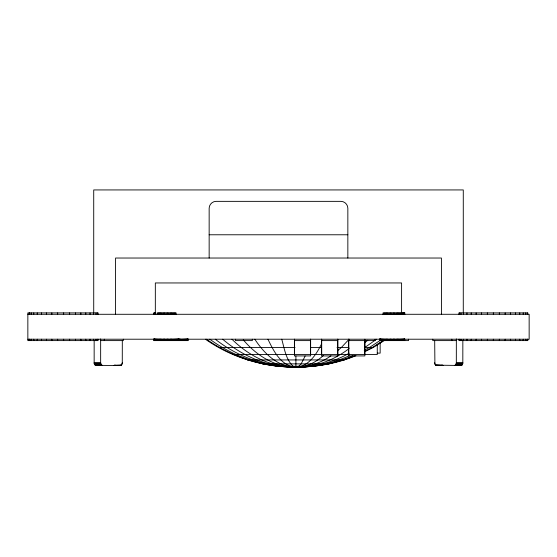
<?xml version="1.0" encoding="UTF-8"?>
<svg xmlns="http://www.w3.org/2000/svg" width="557" height="557" viewBox="0 0 557 557"><rect width="100%" height="100%" fill="white"/><g stroke="black" fill="none" stroke-linecap="round" stroke-linejoin="round"><path stroke-width="0.84" d="M122.31 362.746L121.732 364.717L120.34 365.531L121.607 364.877L122.275 363.227L122.31 340.606M454.38 365.531L455.647 364.877L456.322 363.227L456.35 338.907M460.883 365.531L462.143 364.877L462.818 363.227L462.846 340.25M305.152 356.027L301.149 363.881L298.733 366.262L296.289 367.063M321.647 343.753C316.55 353.897 309.177 366.067 296.658 367.063M349.107 339.213L341.33 347.533L337.528 350.736M121.322 365.155L113.837 365.531L115 365.002M323.304 355.561C316.146 362.203 306.907 366.854 297.013 367.063M364.452 342.854L367.794 340.25M121.496 365.002L120.946 365.392L114.45 365.392M376.553 339.213L364.765 347.533L373.19 347.533L384.95 340.139M349.135 348.529C337.347 357.636 323.415 363.916 308.675 366.262M380.591 340.139L369.402 347.533L364.222 350.235M383.85 340.139L372.236 347.533L364.55 351.383M330.942 355.832C321.152 362.788 309.372 366.84 297.341 367.063L299.791 366.819M349.218 353.166C337.34 360.038 324.063 364.271 310.514 366.262M364.626 351.773L373.19 347.533M349.211 355.756C333.239 363.199 315.666 366.812 298.086 367.063L311.036 366.255M352.985 355.679C335.753 363.213 316.996 366.812 298.232 367.063M355.185 355.679C306.726 375.453 248.311 369.444 205.394 339.213M298.35 367.063C318.026 366.805 337.709 363.241 355.923 355.679M296.644 367.063L298.12 366.791M296.985 367.063L299.415 366.757M303.126 366.499L305.633 366.255M297.556 367.063L300.871 366.791M303.356 366.59L307.492 366.255M297.633 367.063L309.01 366.255M301.998 366.791L297.932 367.063L310.806 366.255M303.621 366.687L310.124 366.255M209.154 234.775L347.847 234.775M404.8 312.895L383.035 312.895L383.035 314.628M27.85 314.287L529.15 314.287L529.15 339.213L27.85 339.213M100.65 340.606L123.313 340.606L123.313 339.213M294.514 340.606L310.528 340.606M321.668 340.606L337.73 340.606M456.35 340.606L432.789 340.606L432.789 339.213M218.623 347.533L295.043 347.533M310.521 347.533L321.514 347.533M337.02 347.533L348.877 347.533M377.27 353.138L380.153 353.138L380.153 342.277M232.638 354.468L321.298 354.468M247.28 359.933L344.532 359.933M94.154 340.25L94.154 362.746L100.65 362.746L101.109 364.536L102.62 365.531M456.35 362.746L462.846 362.746M94.154 362.746L94.182 363.227L100.678 363.227M456.322 363.227L462.818 363.227M94.182 363.227L94.272 363.7L100.768 363.7M456.232 363.7L462.728 363.7M262.403 363.881L329.41 363.881M94.272 363.7L94.412 364.139L100.914 364.139M456.086 364.139L462.589 364.139M94.412 364.139L94.613 364.536L101.109 364.536M455.891 364.536L462.387 364.536M94.613 364.536L101.353 364.877M455.647 364.877L462.143 364.877M94.857 364.877L101.632 365.155M434.878 363.923L435.678 365.155L443.156 365.531L442 365.002M455.368 365.155L461.864 365.155M114.735 365.225L121.231 365.225M434.69 340.606L434.906 364.013L435.769 365.225L442.265 365.225M95.136 365.155L101.945 365.364M435.769 365.225L442.55 365.392M455.055 365.364L461.551 365.364M95.449 365.364L120.681 365.489M435.678 365.155L461.224 365.489M277.852 366.262L313.96 366.262M293.581 367.063C263.6 366.959 233.968 356.933 209.822 339.213M281.007 366.255L293.929 367.063L289.814 366.791M280.777 366.255L293.748 367.063C265.376 366.979 237.519 356.682 215.26 339.213M281.689 366.255L288.192 366.687M282.803 366.255L294.18 367.063M284.321 366.255L288.456 366.59M290.942 366.791L294.256 367.063M286.18 366.255L287.851 366.415M292.021 366.819L294.521 367.063C274.176 366.952 255.976 354.955 243.263 339.805M294.799 367.063C277.261 366.687 263.809 352.999 254.814 339.213M436.319 365.489L436.054 365.392M292.397 366.757L294.827 367.063M278.075 366.262C252.412 363.456 227.625 354.057 206.508 339.213M295.154 367.063C280.77 365.712 273.508 350.722 267.938 339.213M293.692 366.791L295.168 367.063M281.299 366.262C259.576 363.38 239.225 353.451 222.682 339.213M283.137 366.262C263.593 363.289 245.867 352.971 231.907 339.213M295.523 367.063L293.079 366.262C285.769 359.307 284.39 348.487 281.745 339.213M434.808 363.7L434.69 362.746M527.827 314.287L527.827 312.895L458.898 312.895L458.898 314.287M527.827 339.213L527.827 340.606L458.898 340.606L458.898 339.213M527.305 312.895L527.305 314.287M527.305 339.213L527.305 340.606M525.745 312.895L525.745 314.287M525.745 339.213L525.745 340.606M523.211 312.895L523.211 314.287M523.211 339.213L523.211 340.606M519.765 312.895L519.765 314.287M519.765 339.213L519.765 340.606M515.517 312.895L515.517 314.287M515.517 339.213L515.517 340.606M510.595 312.895L510.595 314.287M510.595 339.213L510.595 340.606M505.15 312.895L505.15 314.287M505.15 339.213L505.15 340.606M499.351 312.895L499.351 314.287M499.351 339.213L499.351 340.606M493.363 312.895L493.363 314.287M493.363 339.213L493.363 340.606M487.375 312.895L487.375 314.287M487.375 339.213L487.375 340.606M481.575 312.895L481.575 314.287M481.575 339.213L481.575 340.606M476.131 312.895L476.131 314.287M476.131 339.213L476.131 340.606M471.208 312.895L471.208 314.287M471.208 339.213L471.208 340.606M466.961 312.895L466.961 314.287M466.961 339.213L466.961 340.606M463.515 312.895L463.515 314.287M463.515 339.213L463.515 340.606M463.278 313.417L463.278 189.937L93.722 189.937L93.722 313.417M460.98 312.895L460.98 314.287M460.98 339.213L460.98 340.606M459.421 312.895L459.421 314.287M459.421 339.213L459.421 340.606M451.804 339.213L451.804 340.606M441.423 314.287L441.423 258.03L115.578 258.03L115.578 314.287M408.525 339.213L408.525 340.606L379.735 340.606L379.756 338.872M404.716 312.895L404.8 314.628M404.716 338.872L404.716 340.606M404.473 312.895L404.473 314.628M404.473 338.872L404.473 340.606M404.069 312.895L404.069 314.628M404.069 338.872L404.069 340.606M403.512 312.895L403.512 314.628M403.512 338.872L403.512 340.606M402.808 312.895L402.808 314.628M402.808 338.872L402.808 340.606M401.966 312.895L401.966 314.628M401.966 338.872L401.966 340.606M401.597 314.287L401.597 282.956L155.333 282.956L155.333 314.287M400.998 312.895L400.998 314.628M400.998 338.872L400.998 340.606M399.919 312.895L399.919 314.628M399.919 338.872L399.919 340.606M398.742 312.895L398.742 314.628M398.742 338.872L398.742 340.606M397.475 312.895L397.475 314.628M397.475 338.872L397.475 340.606M396.138 312.895L396.138 314.628M396.138 338.872L396.138 340.606M394.753 312.895L394.753 314.628M394.753 338.872L394.753 340.606M393.339 312.895L393.339 314.628M393.339 338.872L393.339 340.606M391.912 312.895L391.912 314.628M391.912 338.872L391.912 340.606M390.485 312.895L390.485 314.628M390.485 338.872L390.485 340.606M389.078 312.895L389.078 314.628M389.078 338.872L389.078 340.606M387.721 312.895L387.721 314.628M387.721 338.872L387.721 340.606M386.419 312.895L386.419 314.628M386.419 338.872L386.419 340.606M385.193 312.895L385.193 314.628M385.193 338.872L385.193 340.606M384.058 312.895L384.058 314.628M384.058 338.872L384.058 340.606M383.035 338.872L383.035 340.606M382.13 338.872L382.13 340.606M381.357 338.872L381.357 340.606M380.723 338.872L380.723 340.606M380.243 338.872L380.243 340.606M379.916 338.872L379.916 340.606M377.27 344.129L377.27 354.531L321.716 354.531L321.668 339.213M375.105 339.213L375.105 340.606L348.752 340.606L348.752 354.531M364.87 339.213L364.87 355.923L348.647 355.923L348.647 339.213M364.765 340.606L364.765 354.531M348.821 339.213L348.821 340.606M347.847 258.03L347.847 208.318C347.909 204.593 344.609 201.293 340.884 201.356L216.116 201.356C212.391 201.293 209.091 204.593 209.154 208.318L209.154 258.03M337.814 339.213L337.814 355.923L321.591 355.923L321.591 339.213M337.681 339.213L337.73 354.531M310.632 339.213L310.632 355.923L294.409 355.923L294.409 339.213M310.528 339.213L310.528 354.531M295.906 356.027L295.906 367.063M294.514 339.213L294.514 354.531M252.321 339.213L252.321 340.606L235.472 340.606L235.472 339.213M187.988 338.872L187.988 340.606L153.871 340.606L153.871 338.872M187.904 338.872L187.904 340.606M187.66 338.872L187.66 340.606M187.256 338.872L187.256 340.606M186.699 338.872L186.699 340.606M185.996 338.872L185.996 340.606M185.154 338.872L185.154 340.606M184.186 338.872L184.186 340.606M183.107 338.872L183.107 340.606M181.93 338.872L181.93 340.606M180.663 338.872L180.663 340.606M179.326 338.872L179.326 340.606M178.936 338.872L178.936 340.606M178.853 338.872L178.853 340.606M178.609 338.872L178.609 340.606M178.205 338.872L178.205 340.606M177.648 338.872L177.648 340.606M176.945 338.872L176.945 340.606M176.103 314.628L176.103 312.895L157.171 312.895L157.171 314.628M176.103 338.872L176.103 340.606M175.135 312.895L175.135 314.628M175.135 338.872L175.135 340.606M174.056 312.895L174.056 314.628M174.056 338.872L174.056 340.606M172.879 312.895L172.879 314.628M172.879 338.872L172.879 340.606M171.612 312.895L171.612 314.628M171.612 338.872L171.612 340.606M170.275 312.895L170.275 314.628M170.275 338.872L170.275 340.606M168.889 312.895L168.889 314.628M168.889 338.872L168.889 340.606M167.476 312.895L167.476 314.628M167.476 338.872L167.476 340.606M166.049 312.895L166.049 314.628M166.049 338.872L166.049 340.606M164.621 312.895L164.621 314.628M164.621 338.872L164.621 340.606M163.215 312.895L163.215 314.628M163.215 338.872L163.215 340.606M161.857 312.895L161.857 314.628M161.857 338.872L161.857 340.606M160.555 312.895L160.555 314.628M160.555 338.872L160.555 340.606M159.33 312.895L159.33 314.628M159.33 338.872L159.33 340.606M158.195 312.895L158.195 314.628M158.195 338.872L158.195 340.606M157.171 338.872L157.171 340.606M156.266 338.872L156.266 340.606M155.494 314.628L155.494 312.895L153.871 312.895L153.892 314.628M155.494 338.872L155.494 340.606M154.86 312.895L154.86 314.628M154.86 338.872L154.86 340.606M154.38 312.895L154.38 314.628M154.38 338.872L154.38 340.606M154.052 312.895L154.052 314.628M154.052 338.872L154.052 340.606M104.298 339.213L104.298 340.606M100.65 338.907L100.65 362.746M98.102 314.287L98.102 312.895L27.85 312.895L27.85 340.606L98.102 340.606L98.102 339.213M97.579 312.895L97.579 314.287M97.579 339.213L97.579 340.606M96.02 312.895L96.02 314.287M96.02 339.213L96.02 340.606M93.485 312.895L93.485 314.287M93.485 339.213L93.485 340.606M90.039 312.895L90.039 314.287M90.039 339.213L90.039 340.606M85.792 312.895L85.792 314.287M85.792 339.213L85.792 340.606M80.869 312.895L80.869 314.287M80.869 339.213L80.869 340.606M75.425 312.895L75.425 314.287M75.425 339.213L75.425 340.606M69.625 312.895L69.625 314.287M69.625 339.213L69.625 340.606M63.637 312.895L63.637 314.287M63.637 339.213L63.637 340.606M57.65 312.895L57.65 314.287M57.65 339.213L57.65 340.606M51.85 312.895L51.85 314.287M51.85 339.213L51.85 340.606M46.405 312.895L46.405 314.287M46.405 339.213L46.405 340.606M41.483 312.895L41.483 314.287M41.483 339.213L41.483 340.606M37.235 312.895L37.235 314.287M37.235 339.213L37.235 340.606M33.789 312.895L33.789 314.287M33.789 339.213L33.789 340.606M31.255 312.895L31.255 314.287M31.255 339.213L31.255 340.606M29.695 312.895L29.695 314.287M29.695 339.213L29.695 340.606M29.173 312.895L29.173 314.287M29.173 339.213L29.173 340.606"/></g></svg>
